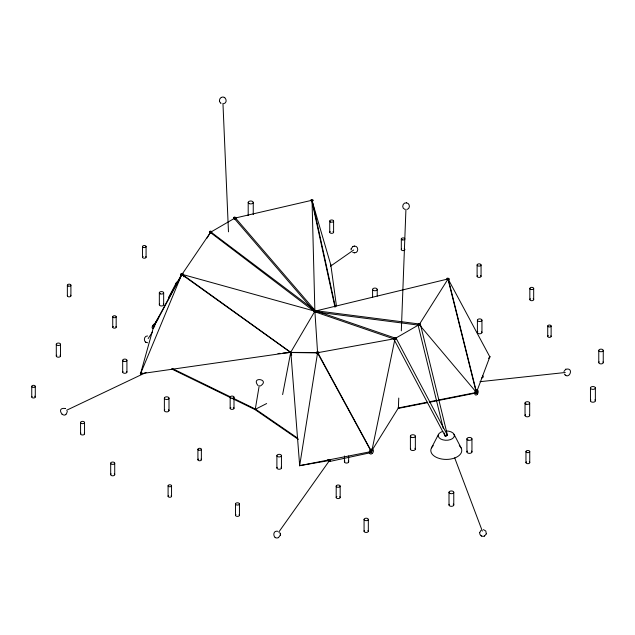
<?xml version="1.0" encoding="UTF-8"?>
<svg xmlns="http://www.w3.org/2000/svg" width="635" height="635" viewBox="0 0 635 635"><rect width="100%" height="100%" fill="white"/><g stroke="black" fill="none" stroke-linecap="round" stroke-linejoin="round"><path stroke-width="0.95" d="M418.83 324.755C419.6 322.501 419.735 326.541 418.83 324.755A0.857 0.492 59.9 0 1 418.941 323.81A0.857 0.492 59.9 0 1 419.806 324.731A0.857 0.492 59.9 0 1 419.283 325.326M317.77 352.798L317.389 352.639L371.245 451.58L398.383 407.956L398.756 398.066M401.312 330.819L405.94 209.177M315.381 311.166L314.825 310.586L419.251 323.985M65.437 408.519C54.364 406.717 65.23 422.061 67.286 411.178M147.55 335.963C143.558 335.629 143.058 342.94 147.637 342.733M223.837 103.664C228.457 102.402 225.385 95.147 221.305 97.401M277.789 531.273C271.772 529.979 273.113 540.234 278.535 537.599M354.56 252.841C358.815 252.928 358.807 245.975 354.56 246.07M479.695 532.527C479.211 535.099 482.29 537.305 484.568 536.011M486.323 533.86L485.807 531.027L483.441 529.63M564.34 374.071C569.079 380.587 574.683 367.054 565.706 369.26M220.98 97.599L219.734 99.052L219.472 100.894M235.252 217.694C235.593 218.464 234.537 217.678 235.22 217.686L315.317 310.745C314.928 311.753 314.007 309.848 314.825 311.793L417.274 324.961M260.39 385.977C270.748 379.317 250.357 375.944 258.04 385.596M406.456 202.851C402.693 202.192 401.161 208.145 404.805 209.359M278.455 537.639L280.352 535.122M351.123 248.904L352.854 246.475M280.352 535.17L280.289 533.702M351.131 248.856L351.099 249.865M479.687 532.574L481.02 530.273M312.039 200.255L314.881 311.182L317.587 352.719L299.672 465.653L329.517 460.51L278.725 532.154M234.482 218.075L234.887 217.781L234.323 218.361M259.247 385.516L255.262 409.345L266.652 403.55M396.057 338.153C394.279 340.55 393.033 338.066 396.049 338.114L447.381 435.118L446.381 435.999L445.198 436.118L447.477 435.332L420.41 324.294L419.036 324.429M282.623 394.589L290.735 352.274L314.881 311.182L448.088 278.94L489.831 356.862L476.433 392.438L438.856 399.907M371.697 451.58L395.002 338.693M486.339 533.813L484.489 536.051M235.172 218.194L234.577 218.416M420.41 324.334L418.036 324.882M181.673 274.241L153.837 325.945L140.533 373.777L290.743 352.258M563.936 371.467L565.785 369.221M311.698 200.279L312.206 200.255L311.698 200.279L335.002 307.245M476.567 392.867L476.464 392.097L476.504 392.906L429.331 402.288M210.939 232.045L315.317 310.745M169.188 296.458L176.276 282.829M431.483 447.889L438.563 434.261M182.023 274.352L153.956 326.382M398.439 408.416C397.423 406.622 399.288 408.519 398.502 408.361L427.403 402.669M181.959 274.455L210.606 232.219L234.815 218.13L311.849 200.295M290.759 352.528L317.603 352.917M154.011 324.93L159.591 315.73M153.837 325.945L157.932 319.191M207.026 238.125L210.606 232.219M315.071 311.317L314.627 311.626L315.016 311.38M394.922 338.614L419.227 324.596L448.088 278.94M148.185 338.519L152.527 331.938M181.824 274.304L140.533 373.777L142.335 373.031M314.936 311.213L315.222 310.674L314.508 311.666L394.708 339.217C396.724 338.757 393.771 337.201 394.708 339.217M371.356 451.525L299.672 465.653L290.854 352.385M181.777 274.264L314.881 311.182M255.278 409.599L255.468 409.17L255.167 409.646M329.811 461.439C330.43 458.573 327.922 460.121 329.811 461.439L371.626 452.477C372.364 449.731 369.76 451.033 371.626 452.477M488.545 358.354L489.831 356.862M210.518 232.593L314.515 311.65M407.225 209.391C410.52 208.391 409.869 203.025 406.424 202.851M330.422 266.24L353.663 250.015M418.092 324.818L418.552 324.612M65.857 414.322L65.365 414.607M314.976 311.412L314.769 311.118M352.941 246.428L354.552 246.07M66.596 410.266L146.074 372.467M317.571 352.52L290.878 352.409L181.904 274.153M210.923 231.712L210.248 232.72M255.46 409.099L297.878 438.301M446.746 435.023L447.381 435.118M446.04 435.507L447.477 435.332M398.383 407.956L427.292 402.209M429.22 401.828L436.928 400.288M317.587 352.719L394.962 338.653M210.32 231.997L210.939 232.37M210.899 232.434L210.447 232.259L211.28 232.18M314.865 311.793L314.666 311.737M299.466 465.582L299.895 465.653M299.855 465.733L299.458 465.661M479.989 381.691L565.261 372.499M314.897 310.578L395.216 338.09A0.857 0.492 59.9 0 1 395.295 339.431A0.857 0.492 59.9 0 1 394.359 338.344A0.857 0.492 59.9 0 1 395.24 338.185M277.971 353.536L279.932 353.346M282.877 353.068L290.592 352.465M140.351 373.634L140.772 373.824M140.7 373.928L140.311 373.761M354.465 252.841L352.766 252.389M210.518 232.156L209.582 232.212L210.288 232.077M255.357 409.035L233.243 398.24M371.673 451.612L371.277 451.477M255.056 409.559L255.326 409.043L255.064 409.615L298.331 439.428M329.359 460.804C330.573 459.303 328.168 462.216 327.7 459.669M418.989 324.89L419.521 324.35M172.061 368.419L230.584 396.938M171.752 369.014L230.283 397.542M232.942 398.836L255.111 409.639M224.274 97.361L224.766 97.655M565.785 375.356L565.285 375.063M146.201 342.408L145.701 342.122M481.608 536.051L481.108 535.765M65.532 408.567L65.365 408.48M62.476 414.607L61.984 414.322M275.574 537.639L275.074 537.345M220.885 103.203C221.591 103.807 219.21 101.981 219.464 100.846M181.658 274.463L290.616 352.481M234.378 218.559L314.452 311.61M419.227 324.596L476.433 392.438M317.73 352.584L371.475 451.469M279.773 532.606L280.313 533.797M393.875 339.153L445.198 436.118M454.017 434.261L461.097 447.889M454.692 457.875L482.346 531.138M290.735 352.33L291.743 355.124M183.11 274.066L183.975 276.892M312.785 203.192L330.851 265.073L336.447 306.014M448.231 278.908L476.567 392.438M447.953 278.971L476.29 392.47M418.274 325.818L443.238 428.228M444.405 433.014L445.103 435.88M312.15 200.303L335.193 306.213M222.956 103.394L228.473 231.823M603.25 350.441A2.238 1.294 0 0 1 599.892 351.56A2.238 1.294 0 0 1 599.892 349.321A2.238 1.294 0 0 1 603.25 350.441L603.25 362.593M598.773 350.441L598.773 362.593M595.368 387.945A2.453 1.413 0 0 1 591.693 389.176A2.453 1.413 0 0 1 591.693 386.723A2.453 1.413 0 0 1 595.368 387.945L595.368 400.796M590.463 387.945L590.463 400.796M551.124 326.001A1.699 0.984 0 0 1 548.577 326.85A1.699 0.984 0 0 1 548.577 325.152A1.699 0.984 0 0 1 551.124 326.001L551.124 336.399M547.727 326.001L547.727 336.399M533.686 288.465L533.686 299.585M529.836 288.465L529.836 299.585M529.685 403.042L529.685 415.473M529.749 451.564L529.749 462.59M525.963 451.564L525.963 462.59M525.034 403.042L525.034 415.473M481.949 320.199A2.278 1.318 0 0 1 478.536 321.342A2.278 1.318 0 0 1 478.536 319.064A2.278 1.318 0 0 1 481.949 320.199L481.949 332.47M481.06 264.978A1.976 1.143 0 0 1 478.099 265.97A1.976 1.143 0 0 1 478.099 263.993A1.976 1.143 0 0 1 481.06 264.978L481.06 276.265M477.401 320.199L477.401 332.47M477.107 264.978L477.107 276.265M471.948 438.872L471.948 451.906M466.931 438.872L466.931 451.906M453.771 492.331L453.771 504.952M449.008 492.331L449.008 504.952M415.353 436.158L415.353 449.088M410.4 436.158L410.4 449.088M401.312 238.943L401.312 249.595M377.222 289.409L377.222 296.085M372.594 289.409L372.594 297.037M368.324 519.438A2.127 1.23 0 0 1 365.133 520.502A2.127 1.23 0 0 1 365.133 518.374A2.127 1.23 0 0 1 368.324 519.438L368.324 531.217M364.069 519.438L364.069 531.217M348.647 455.986L348.647 461.843M344.432 455.986L344.432 461.843M340.162 486.14A1.984 1.143 0 0 1 337.185 487.132A1.984 1.143 0 0 1 337.185 485.148A1.984 1.143 0 0 1 340.162 486.14L340.162 497.459M336.193 486.14L336.193 497.459M333.597 221.083L333.597 232.227M329.732 221.083L329.732 232.227M281.448 455.644A2.278 1.318 0 0 1 278.035 456.779A2.278 1.318 0 0 1 278.035 454.501A2.278 1.318 0 0 1 281.448 455.644L281.448 467.931M276.892 455.644L276.892 467.931M253.246 202.446L253.246 214.598M248.198 202.446L248.198 215.535A2.524 1.46 0 0 1 248.642 214.709M239.443 503.928A1.984 1.143 0 0 1 236.474 504.92A1.984 1.143 0 0 1 236.474 502.936A1.984 1.143 0 0 1 239.443 503.928L239.443 515.239M235.482 503.928L235.482 515.239M233.998 397.177L233.998 408.273M230.164 397.177L230.164 408.273M201.366 449.294L201.366 459.772M197.914 449.294L197.914 459.772M171.545 485.783A1.73 1 0 0 1 168.958 486.648A1.73 1 0 0 1 168.958 484.918A1.73 1 0 0 1 171.545 485.783L171.545 496.268M168.997 398.153A2.31 1.333 0 0 1 165.529 399.312A2.31 1.333 0 0 1 165.529 396.994A2.31 1.333 0 0 1 168.997 398.153L168.997 410.551M168.092 485.783L168.092 496.268M164.378 398.153L164.378 410.551M163.663 292.822L163.663 304.729M159.337 292.822L159.337 304.729M146.074 246.539L146.074 257.183M142.518 246.539L142.518 257.183M126.921 360.307L126.921 372.062M122.682 360.307L122.682 372.062M116.173 316.73A1.714 0.992 0 0 1 113.602 317.587A1.714 0.992 0 0 1 113.602 315.873A1.714 0.992 0 0 1 116.173 316.73L116.173 327.184M114.721 463.209A2.016 1.167 0 0 1 111.696 464.225A2.016 1.167 0 0 1 111.696 462.201A2.016 1.167 0 0 1 114.721 463.209L114.721 474.639M112.736 316.73L112.736 327.184M110.688 463.209L110.688 474.639M84.542 422.505A1.984 1.143 0 0 1 81.566 423.497A1.984 1.143 0 0 1 81.566 421.513A1.984 1.143 0 0 1 84.542 422.505L84.542 433.824M80.574 422.505L80.574 433.824M70.906 285.194L70.906 295.823M67.358 285.194L67.358 295.823M60.508 344.273A2.103 1.214 0 0 1 57.348 345.329A2.103 1.214 0 0 1 57.348 343.217A2.103 1.214 0 0 1 60.508 344.273L60.508 355.989M56.301 344.273L56.301 355.989M35.29 386.35A1.77 1.024 0 0 1 32.631 387.231A1.77 1.024 0 0 1 32.631 385.461A1.77 1.024 0 0 1 35.29 386.35L35.29 396.97M31.75 386.35L31.75 396.97M459.311 445.651A15.478 8.938 0 0 1 456.422 457.24A15.478 8.938 0 0 1 436.158 457.24A15.478 8.938 0 0 1 433.268 445.651M446.294 430.959A8.072 4.659 0 0 1 453.787 437.348A8.072 4.659 0 0 1 440.722 438.991A8.072 4.659 0 0 1 442.936 431.379M168.561 299.688A15.478 8.938 0 0 1 170.418 294.767M176.252 285.496A8.072 4.659 0 0 1 178.713 280.662M602.972 361.966A2.238 1.294 0 0 1 602.385 363.609A2.238 1.294 0 0 1 599.48 363.53A2.238 1.294 0 0 1 599.17 361.855M60.015 355.211A2.103 1.214 0 0 1 59.849 356.87A2.103 1.214 0 0 1 56.959 356.87A2.103 1.214 0 0 1 56.785 355.211M84.193 433.173A1.984 1.143 0 0 1 83.876 434.681A1.984 1.143 0 0 1 81.24 434.681A1.984 1.143 0 0 1 80.923 433.173M348.282 461.153A2.111 1.214 0 0 1 347.893 462.78A2.111 1.214 0 0 1 345.051 462.701A2.111 1.214 0 0 1 344.924 461.066M163.282 304.022A2.167 1.246 0 0 1 162.933 305.665A2.167 1.246 0 0 1 160.068 305.665A2.167 1.246 0 0 1 159.718 304.022M471.511 451.088A2.508 1.445 0 0 1 471.106 452.993A2.508 1.445 0 0 1 467.781 452.993A2.508 1.445 0 0 1 467.376 451.088M126.651 371.467A2.119 1.222 0 0 1 124.801 373.285A2.119 1.222 0 0 1 122.952 371.467M233.307 407.424A1.913 1.103 0 0 1 233.474 409.035A1.913 1.103 0 0 1 230.68 409.035A1.913 1.103 0 0 1 230.846 407.424M533.122 298.799A1.921 1.111 0 0 1 533.122 300.371A1.921 1.111 0 0 1 530.4 300.371A1.921 1.111 0 0 1 530.4 298.799M171.148 495.625A1.73 1 0 0 1 170.966 497.014A1.73 1 0 0 1 168.561 496.951A1.73 1 0 0 1 168.6 495.562M70.493 295.172A1.77 1.024 0 0 1 70.429 296.521A1.77 1.024 0 0 1 68.088 296.648A1.77 1.024 0 0 1 67.58 295.331M529.272 414.711A2.326 1.341 0 0 1 528.899 416.473A2.326 1.341 0 0 1 525.82 416.473A2.326 1.341 0 0 1 525.447 414.711M481.663 331.835A2.278 1.318 0 0 1 481.068 333.51A2.278 1.318 0 0 1 478.115 333.431A2.278 1.318 0 0 1 477.798 331.732M339.701 496.721A1.984 1.143 0 0 1 339.447 498.332A1.984 1.143 0 0 1 336.653 498.189A1.984 1.143 0 0 1 336.907 496.578M200.97 459.129A1.73 1 0 0 1 200.787 460.518A1.73 1 0 0 1 198.39 460.454A1.73 1 0 0 1 198.422 459.065M404.233 248.801A1.778 1.024 0 0 1 404.495 250.222A1.778 1.024 0 0 1 402.042 250.42A1.778 1.024 0 0 1 401.63 249.007M414.917 448.278A2.477 1.429 0 0 1 414.576 450.128A2.477 1.429 0 0 1 411.361 450.223A2.477 1.429 0 0 1 410.71 448.397M281.051 467.185A2.278 1.318 0 0 1 280.733 468.884A2.278 1.318 0 0 1 277.773 468.963A2.278 1.318 0 0 1 277.177 467.289M145.764 256.603A1.778 1.024 0 0 1 145.351 258.016A1.778 1.024 0 0 1 142.899 257.818A1.778 1.024 0 0 1 143.161 256.397M482.854 375.833A2.477 1.429 0 0 1 481.568 378.008M453.223 504.071A2.381 1.373 0 0 1 453.128 505.889A2.381 1.373 0 0 1 449.993 506.063A2.381 1.373 0 0 1 449.31 504.277M594.804 399.891A2.453 1.413 0 0 1 594.654 401.796A2.453 1.413 0 0 1 591.352 401.884A2.453 1.413 0 0 1 590.899 399.994M168.593 409.789A2.31 1.333 0 0 1 168.219 411.551A2.31 1.333 0 0 1 165.156 411.551A2.31 1.333 0 0 1 164.782 409.789M480.481 275.463A1.976 1.143 0 0 1 480.481 277.074A1.976 1.143 0 0 1 477.687 277.074A1.976 1.143 0 0 1 477.687 275.463M239.101 514.588A1.984 1.143 0 0 1 238.728 516.12A1.984 1.143 0 0 1 236.061 516.049A1.984 1.143 0 0 1 235.942 514.509M34.655 396.184A1.77 1.024 0 0 1 34.909 397.597A1.77 1.024 0 0 1 32.472 397.788A1.77 1.024 0 0 1 32.06 396.391M529.312 461.891A1.889 1.095 0 0 1 529.153 463.383A1.889 1.095 0 0 1 526.558 463.383A1.889 1.095 0 0 1 526.399 461.891M333.026 231.442A1.929 1.111 0 0 1 333.065 232.989A1.929 1.111 0 0 1 330.383 233.061A1.929 1.111 0 0 1 330.184 231.513M114.252 473.893A2.016 1.167 0 0 1 114.086 475.488A2.016 1.167 0 0 1 111.323 475.488A2.016 1.167 0 0 1 111.157 473.893M367.951 530.527A2.127 1.23 0 0 1 367.554 532.162A2.127 1.23 0 0 1 364.696 532.09A2.127 1.23 0 0 1 364.569 530.431M550.831 335.844A1.699 0.984 0 0 1 550.434 337.185A1.699 0.984 0 0 1 548.092 337.002A1.699 0.984 0 0 1 548.338 335.645M115.872 326.62A1.714 0.992 0 0 1 115.475 327.977A1.714 0.992 0 0 1 113.101 327.795A1.714 0.992 0 0 1 113.355 326.422M154.162 327.303A2.651 1.095 -56.2 0 1 152.146 327.827A2.651 1.095 -56.2 0 1 153.408 324.707A2.651 1.095 -56.2 0 1 155.504 323.977M234.053 218.162A1.072 0.54 -37.7 0 1 235.442 217.353A1.072 0.54 -37.7 0 1 235.339 218.384A1.072 0.54 -37.7 0 1 233.99 218.805M418.179 324.787A1.072 0.984 -2.4 0 1 419.338 323.612A1.072 0.984 -2.4 0 1 420.211 324.977A1.072 0.984 -2.4 0 1 418.536 325.358M234.275 218.138A0.857 0.492 59.8 0 1 234.656 217.36A0.857 0.492 59.8 0 1 235.426 218.448A0.857 0.492 59.8 0 1 234.704 218.75M154.011 325.39A1 0.516 -13.5 0 1 154.75 325.977A1 0.516 -13.5 0 1 153.321 326.477M152.868 326.065A1 0.516 -13.5 0 1 153.376 325.557M476.274 392.136L476.369 392.74L476.282 392.073M370.919 451.406C371.888 452.953 371.864 450.263 370.919 451.406M489.585 356.91L490.085 356.767L489.593 356.862M330.589 265.057L331.121 265.057L330.597 265.017M394.922 338.066L394.883 338.082A1.04 0.5 37.2 0 0 394.264 338.653A1.04 0.5 37.2 0 0 395.78 339.296A1.04 0.5 37.2 0 0 394.843 338.01M160.226 293.83A2.167 1.246 0 0 0 163.655 292.949A2.167 1.246 0 0 0 160.615 291.679A2.167 1.246 0 0 0 160.226 293.83M467.971 440.047A2.508 1.445 0 0 0 471.94 439.023A2.508 1.445 0 0 0 468.416 437.555A2.508 1.445 0 0 0 467.971 440.047M123.563 361.299A2.119 1.222 0 0 0 126.905 360.434A2.119 1.222 0 0 0 123.936 359.196A2.119 1.222 0 0 0 123.563 361.299M230.949 398.074A1.913 1.103 0 0 0 233.982 397.288A1.913 1.103 0 0 0 231.299 396.161A1.913 1.103 0 0 0 230.949 398.074M530.63 289.362A1.921 1.111 0 0 0 533.67 288.576A1.921 1.111 0 0 0 530.971 287.449A1.921 1.111 0 0 0 530.63 289.362M68.096 286.02A1.77 1.024 0 0 0 70.898 285.298A1.77 1.024 0 0 0 68.413 284.258A1.77 1.024 0 0 0 68.096 286.02M525.994 404.122A2.326 1.341 0 0 0 529.669 403.177A2.326 1.341 0 0 0 526.415 401.812A2.326 1.341 0 0 0 525.994 404.122M198.628 450.096A1.73 1 0 0 0 201.358 449.397A1.73 1 0 0 0 198.938 448.381A1.73 1 0 0 0 198.628 450.096M402.201 239.832A1.778 1.024 0 0 0 404.876 238.943A1.778 1.024 0 0 0 402.201 238.046A1.778 1.024 0 0 0 402.201 239.832M249.245 203.629A2.524 1.46 0 0 0 253.23 202.597A2.524 1.46 0 0 0 249.69 201.12A2.524 1.46 0 0 0 249.245 203.629M411.424 437.317A2.477 1.429 0 0 0 415.338 436.308A2.477 1.429 0 0 0 411.869 434.856A2.477 1.429 0 0 0 411.424 437.317M143.256 247.372A1.778 1.024 0 0 0 146.066 246.65A1.778 1.024 0 0 0 143.573 245.602A1.778 1.024 0 0 0 143.256 247.372M449.993 493.443A2.381 1.373 0 0 0 453.763 492.466A2.381 1.373 0 0 0 450.421 491.069A2.381 1.373 0 0 0 449.993 493.443M373.547 290.489A2.31 1.333 0 0 0 377.206 289.544A2.31 1.333 0 0 0 373.967 288.187A2.31 1.333 0 0 0 373.547 290.489M526.748 452.453A1.889 1.095 0 0 0 529.741 451.683A1.889 1.095 0 0 0 527.082 450.572A1.889 1.095 0 0 0 526.748 452.453M330.533 221.988A1.929 1.111 0 0 0 333.581 221.202A1.929 1.111 0 0 0 330.875 220.067A1.929 1.111 0 0 0 330.533 221.988M372.205 453.509A2.651 1.905 -64.9 0 0 372.562 449.167A2.651 1.905 -64.9 0 0 369.308 451.906A2.651 1.905 -64.9 0 0 372.205 453.509M477.361 394.232A2.707 1.667 -73.5 0 0 477.274 389.866A2.707 1.667 -73.5 0 0 474.662 393.208A2.707 1.667 -73.5 0 0 477.361 394.232M181.237 275.201A1.365 0.841 -17.1 0 0 183.102 273.979A1.365 0.841 -17.1 0 0 181.007 273.748A1.365 0.841 -17.1 0 0 181.237 275.201M316.928 353.647A1.365 1.024 -5.9 0 0 318.953 352.631A1.365 1.024 -5.9 0 0 316.881 351.869A1.365 1.024 -5.9 0 0 316.928 353.647M311.166 200.723A1.381 0.516 3.7 0 0 313.325 200.454A1.381 0.516 3.7 0 0 311.364 199.834A1.381 0.516 3.7 0 0 311.166 200.723M447.191 279.297A1.381 0.706 15.3 0 0 449.405 279.352A1.381 0.706 15.3 0 0 447.675 278.162A1.381 0.706 15.3 0 0 447.191 279.297M210.026 232.061A0.857 0.492 59.8 0 0 211.042 232.958A0.857 0.492 59.8 0 0 210.764 231.632A0.857 0.492 59.8 0 0 210.026 232.061M329.081 461.24A1.032 0.77 -7.4 0 0 330.541 460.391A1.032 0.77 -7.4 0 0 328.93 459.907A1.032 0.77 -7.4 0 0 329.081 461.24M476.575 393.422A1.024 0.984 -44.4 0 0 477.226 391.779A1.024 0.984 -44.4 0 0 475.504 392.097A1.024 0.984 -44.4 0 0 476.575 393.422M209.598 232.664A1.214 1.048 27.1 0 0 211.645 232.855A1.214 1.048 27.1 0 0 210.59 231.132A1.214 1.048 27.1 0 0 209.598 232.664M233.863 218.297A1.222 0.849 37.6 0 0 235.76 218.9A1.222 0.849 37.6 0 0 234.823 217.186A1.222 0.849 37.6 0 0 233.863 218.297"/></g></svg>
